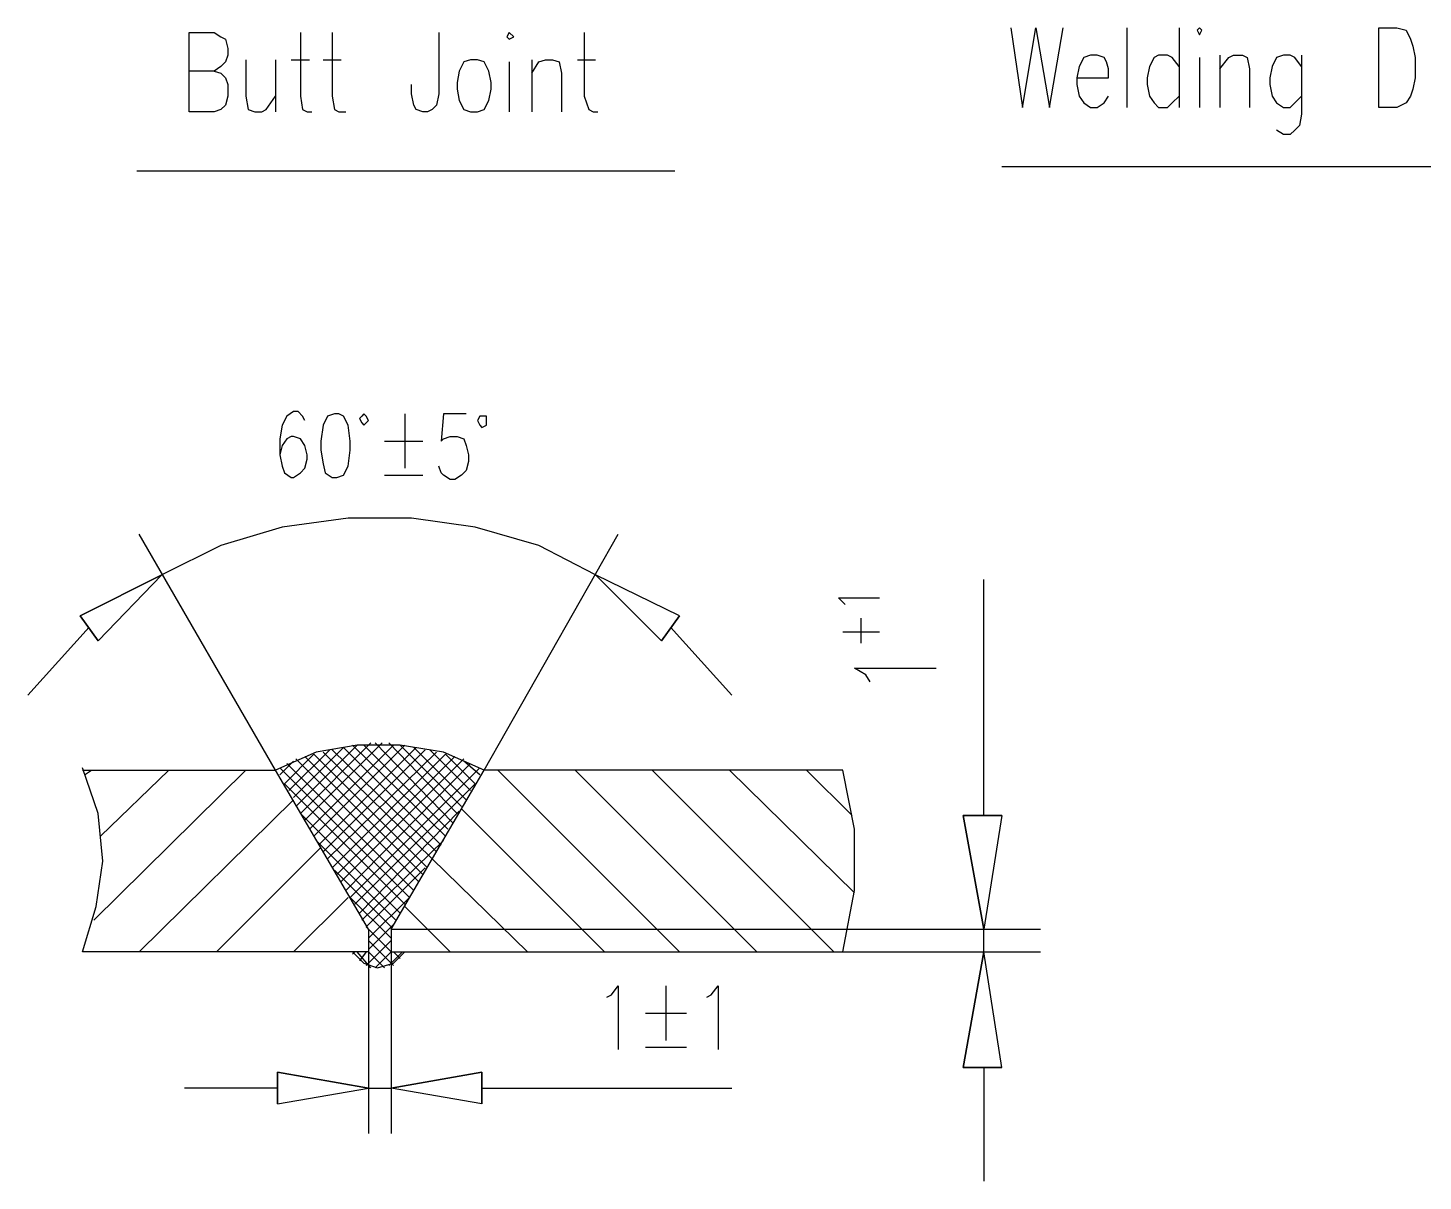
# Model space of a CAD drawing. Extents: x 0.28 to 3.47, y 0.29 to 4.81.
# Drawn here: x 2.5907 to 3.0003, y 2.2807 to 2.6193 of the extents above; entities that cross this region are included whole.
import ezdxf

# ---------------------------------------------------------------- set-up
doc = ezdxf.new("R2010")
doc.units = 0
doc.header["$MEASUREMENT"] = 0
doc.linetypes.add('AUSGEZOGEN', pattern=[0])
doc.layers.get('0').update_dxf_attribs({"linetype": 'AUSGEZOGEN'})

msp = doc.modelspace()

# ---------------------------------------------------------------- linework, layer by layer
for points in [[(2.638, 2.59467), (2.638, 2.618), (2.638, 2.618), (2.64533, 2.618), (2.64533, 2.618), (2.64733, 2.61667), (2.64733, 2.61667), (2.64867, 2.616), (2.64867, 2.616), (2.64933, 2.61333), (2.64933, 2.61333), (2.64933, 2.61133), (2.64933, 2.61133), (2.64867, 2.60933), (2.64867, 2.60933), (2.64733, 2.608), (2.64733, 2.608), (2.64533, 2.60667), (2.64533, 2.60667), (2.638, 2.60667)], [(2.67067, 2.618), (2.67067, 2.59933), (2.67067, 2.59933), (2.67133, 2.59533), (2.67133, 2.59533), (2.67267, 2.59467), (2.67267, 2.59467), (2.674, 2.59467)], [(2.68, 2.618), (2.68, 2.59933), (2.68, 2.59933), (2.68067, 2.59533), (2.68067, 2.59533), (2.682, 2.59467), (2.682, 2.59467), (2.684, 2.59467)], [(2.71133, 2.618), (2.71133, 2.6), (2.71133, 2.6), (2.71067, 2.59667), (2.71067, 2.59667), (2.70933, 2.59533), (2.70933, 2.59533), (2.708, 2.59467), (2.708, 2.59467), (2.70667, 2.59467), (2.70667, 2.59467), (2.70467, 2.59533), (2.70467, 2.59533), (2.704, 2.59667), (2.704, 2.59667), (2.70333, 2.6), (2.70333, 2.6), (2.70333, 2.60267)], [(2.73133, 2.61667), (2.732, 2.616), (2.732, 2.616), (2.73333, 2.61667), (2.73333, 2.61667), (2.732, 2.618), (2.732, 2.618), (2.73133, 2.61667), (2.73133, 2.61667)], [(2.754, 2.618), (2.754, 2.59933), (2.754, 2.59933), (2.75533, 2.59533), (2.75533, 2.59533), (2.75667, 2.59467), (2.75667, 2.59467), (2.758, 2.59467)], [(2.87933, 2.61933), (2.88267, 2.596), (2.88267, 2.596), (2.88667, 2.61933), (2.88667, 2.61933), (2.89067, 2.596), (2.89067, 2.596), (2.89467, 2.61933)], [(2.91333, 2.61933), (2.91333, 2.596)], [(2.92867, 2.61933), (2.92867, 2.596)], [(2.934, 2.61867), (2.93467, 2.61733), (2.93467, 2.61733), (2.93533, 2.61867), (2.93533, 2.61867), (2.93467, 2.61933), (2.93467, 2.61933), (2.934, 2.61867), (2.934, 2.61867)], [(2.98733, 2.596), (2.98733, 2.61933), (2.98733, 2.61933), (2.99267, 2.61933), (2.99267, 2.61933), (2.99533, 2.61867), (2.99533, 2.61867), (2.99667, 2.616), (2.99667, 2.616), (2.99733, 2.614), (2.99733, 2.614), (2.998, 2.61067), (2.998, 2.61067), (2.998, 2.60467), (2.998, 2.60467), (2.99733, 2.60133), (2.99733, 2.60133), (2.99667, 2.59933), (2.99667, 2.59933), (2.99533, 2.59733), (2.99533, 2.59733), (2.99267, 2.596), (2.99267, 2.596), (2.98733, 2.596), (2.98733, 2.596)], [(2.65467, 2.61), (2.65467, 2.59933), (2.65467, 2.59933), (2.65533, 2.59533), (2.65533, 2.59533), (2.65733, 2.59467), (2.65733, 2.59467), (2.65933, 2.59467), (2.65933, 2.59467), (2.66067, 2.59533), (2.66067, 2.59533), (2.66333, 2.59933)], [(2.66333, 2.61), (2.66333, 2.59467)], [(2.668, 2.61), (2.67333, 2.61)], [(2.67733, 2.61), (2.68267, 2.61)], [(2.72067, 2.61), (2.71867, 2.60933), (2.71867, 2.60933), (2.71733, 2.60667), (2.71733, 2.60667), (2.71667, 2.60333), (2.71667, 2.60333), (2.71667, 2.60133), (2.71667, 2.60133), (2.71733, 2.598), (2.71733, 2.598), (2.71867, 2.59533), (2.71867, 2.59533), (2.72067, 2.59467), (2.72067, 2.59467), (2.72267, 2.59467), (2.72267, 2.59467), (2.72467, 2.59533), (2.72467, 2.59533), (2.726, 2.598), (2.726, 2.598), (2.72667, 2.60133), (2.72667, 2.60133), (2.72667, 2.60333), (2.72667, 2.60333), (2.726, 2.60667), (2.726, 2.60667), (2.72467, 2.60933), (2.72467, 2.60933), (2.72267, 2.61), (2.72267, 2.61), (2.72067, 2.61), (2.72067, 2.61)], [(2.73867, 2.61), (2.73867, 2.59467)], [(2.73867, 2.606), (2.74067, 2.60933), (2.74067, 2.60933), (2.74267, 2.61), (2.74267, 2.61), (2.74467, 2.61), (2.74467, 2.61), (2.74667, 2.60933), (2.74667, 2.60933), (2.74733, 2.606), (2.74733, 2.606), (2.74733, 2.59467)], [(2.752, 2.61), (2.75733, 2.61)], [(2.89867, 2.60467), (2.908, 2.60467), (2.908, 2.60467), (2.908, 2.60733), (2.908, 2.60733), (2.90733, 2.60933), (2.90733, 2.60933), (2.90667, 2.61067), (2.90667, 2.61067), (2.90467, 2.61133), (2.90467, 2.61133), (2.90267, 2.61133), (2.90267, 2.61133), (2.90067, 2.61067), (2.90067, 2.61067), (2.89933, 2.608), (2.89933, 2.608), (2.89867, 2.60467), (2.89867, 2.60467), (2.89867, 2.60267), (2.89867, 2.60267), (2.89933, 2.59933), (2.89933, 2.59933), (2.90067, 2.59733), (2.90067, 2.59733), (2.90267, 2.596), (2.90267, 2.596), (2.90467, 2.596), (2.90467, 2.596), (2.90667, 2.59733), (2.90667, 2.59733), (2.908, 2.59933)], [(2.92867, 2.608), (2.92667, 2.61067), (2.92667, 2.61067), (2.92533, 2.61133), (2.92533, 2.61133), (2.92267, 2.61133), (2.92267, 2.61133), (2.92133, 2.61067), (2.92133, 2.61067), (2.92, 2.608), (2.92, 2.608), (2.91933, 2.60467), (2.91933, 2.60467), (2.91933, 2.60267), (2.91933, 2.60267), (2.92, 2.59933), (2.92, 2.59933), (2.92133, 2.59733), (2.92133, 2.59733), (2.92267, 2.596), (2.92267, 2.596), (2.92533, 2.596), (2.92533, 2.596), (2.92667, 2.59733), (2.92667, 2.59733), (2.92867, 2.59933)], [(2.93467, 2.61067), (2.93467, 2.596)], [(2.94067, 2.61133), (2.94067, 2.596)], [(2.94067, 2.60733), (2.94333, 2.61067), (2.94333, 2.61067), (2.94467, 2.61133), (2.94467, 2.61133), (2.94733, 2.61133), (2.94733, 2.61133), (2.94867, 2.61067), (2.94867, 2.61067), (2.94933, 2.60733), (2.94933, 2.60733), (2.94933, 2.596)], [(2.96467, 2.608), (2.96267, 2.61067), (2.96267, 2.61067), (2.96133, 2.61133), (2.96133, 2.61133), (2.95933, 2.61133), (2.95933, 2.61133), (2.95733, 2.61067), (2.95733, 2.61067), (2.956, 2.608), (2.956, 2.608), (2.95533, 2.60467), (2.95533, 2.60467), (2.95533, 2.60267), (2.95533, 2.60267), (2.956, 2.59933), (2.956, 2.59933), (2.95733, 2.59733), (2.95733, 2.59733), (2.95933, 2.596), (2.95933, 2.596), (2.96133, 2.596), (2.96133, 2.596), (2.96267, 2.59733), (2.96267, 2.59733), (2.96467, 2.59933)], [(2.96467, 2.61133), (2.96467, 2.594), (2.96467, 2.594), (2.964, 2.59067), (2.964, 2.59067), (2.96267, 2.58933), (2.96267, 2.58933), (2.96133, 2.588), (2.96133, 2.588), (2.95933, 2.588), (2.95933, 2.588), (2.95733, 2.58933)], [(2.64533, 2.60667), (2.64733, 2.606), (2.64733, 2.606), (2.64867, 2.60467), (2.64867, 2.60467), (2.64933, 2.60267), (2.64933, 2.60267), (2.64933, 2.59933), (2.64933, 2.59933), (2.64867, 2.59667), (2.64867, 2.59667), (2.64733, 2.59533), (2.64733, 2.59533), (2.64533, 2.59467), (2.64533, 2.59467), (2.638, 2.59467)], [(2.732, 2.60933), (2.732, 2.59467)], [(2.62267, 2.57733), (2.78067, 2.57733)], [(2.87667, 2.57867), (3.406, 2.57867)], [(2.672, 2.504), (2.67133, 2.50533), (2.67133, 2.50533), (2.67, 2.50667), (2.67, 2.50667), (2.66867, 2.50667), (2.66867, 2.50667), (2.66667, 2.50533), (2.66667, 2.50533), (2.66533, 2.50267), (2.66533, 2.50267), (2.66467, 2.49867), (2.66467, 2.49867), (2.66467, 2.494), (2.66467, 2.494), (2.66533, 2.49067), (2.66533, 2.49067), (2.666, 2.48867), (2.666, 2.48867), (2.668, 2.48733), (2.668, 2.48733), (2.66867, 2.48733), (2.66867, 2.48733), (2.67067, 2.48867), (2.67067, 2.48867), (2.672, 2.49), (2.672, 2.49), (2.67267, 2.49267), (2.67267, 2.49267), (2.67267, 2.494), (2.67267, 2.494), (2.672, 2.49667), (2.672, 2.49667), (2.67067, 2.49867), (2.67067, 2.49867), (2.66867, 2.49933), (2.66867, 2.49933), (2.668, 2.49933), (2.668, 2.49933), (2.66667, 2.49867), (2.66667, 2.49867), (2.66533, 2.49667), (2.66533, 2.49667), (2.66467, 2.494)], [(2.68067, 2.506), (2.67867, 2.50533), (2.67867, 2.50533), (2.67733, 2.50267), (2.67733, 2.50267), (2.67667, 2.498), (2.67667, 2.498), (2.67667, 2.49533), (2.67667, 2.49533), (2.67733, 2.49133), (2.67733, 2.49133), (2.678, 2.48867), (2.678, 2.48867), (2.68, 2.48733), (2.68, 2.48733), (2.68133, 2.48733), (2.68133, 2.48733), (2.68333, 2.488), (2.68333, 2.488), (2.68467, 2.49067), (2.68467, 2.49067), (2.68533, 2.49533), (2.68533, 2.49533), (2.68533, 2.498), (2.68533, 2.498), (2.68467, 2.50267), (2.68467, 2.50267), (2.68333, 2.50533), (2.68333, 2.50533), (2.682, 2.506), (2.682, 2.506), (2.68067, 2.506), (2.68067, 2.506)], [(2.69067, 2.504), (2.69, 2.50533), (2.69, 2.50533), (2.68933, 2.506), (2.68933, 2.506), (2.68867, 2.50533), (2.68867, 2.50533), (2.688, 2.50467), (2.688, 2.50467), (2.68867, 2.50333), (2.68867, 2.50333), (2.68933, 2.50267), (2.68933, 2.50267), (2.69, 2.50333), (2.69, 2.50333), (2.69067, 2.504), (2.69067, 2.504)], [(2.70133, 2.506), (2.70133, 2.49)], [(2.71933, 2.506), (2.71267, 2.506), (2.71267, 2.506), (2.712, 2.498), (2.712, 2.498), (2.71267, 2.49867), (2.71267, 2.49867), (2.71467, 2.49933), (2.71467, 2.49933), (2.71667, 2.49933), (2.71667, 2.49933), (2.71867, 2.49867), (2.71867, 2.49867), (2.71933, 2.49667), (2.71933, 2.49667), (2.72, 2.494), (2.72, 2.494), (2.72, 2.492), (2.72, 2.492), (2.71933, 2.48933), (2.71933, 2.48933), (2.718, 2.488), (2.718, 2.488), (2.716, 2.48667), (2.716, 2.48667), (2.71467, 2.48667), (2.71467, 2.48667), (2.71267, 2.488), (2.71267, 2.488), (2.712, 2.48867), (2.712, 2.48867), (2.71133, 2.49067)], [(2.72533, 2.504), (2.72533, 2.50533), (2.72533, 2.50533), (2.724, 2.50533), (2.724, 2.50533), (2.72333, 2.50533), (2.72333, 2.50533), (2.72267, 2.504), (2.72267, 2.504), (2.72333, 2.50267), (2.72333, 2.50267), (2.724, 2.502), (2.724, 2.502), (2.72533, 2.50267), (2.72533, 2.50267), (2.72533, 2.504), (2.72533, 2.504)], [(2.69533, 2.498), (2.70667, 2.498)], [(2.69533, 2.488), (2.70667, 2.488)], [(2.75733, 2.45867), (2.74067, 2.46733), (2.74067, 2.46733), (2.722, 2.47267), (2.722, 2.47267), (2.70333, 2.47533), (2.70333, 2.47533), (2.68467, 2.47533), (2.68467, 2.47533), (2.66533, 2.47267), (2.66533, 2.47267), (2.64733, 2.46733), (2.64733, 2.46733), (2.63, 2.45867)], [(2.66333, 2.40133), (2.62333, 2.47067)], [(2.72467, 2.40133), (2.764, 2.47067)], [(2.606, 2.44667), (2.61133, 2.43933), (2.606, 2.44667), (2.61133, 2.43933), (2.63, 2.45867), (2.606, 2.44667), (2.63, 2.45867), (2.606, 2.44667), (2.606, 2.44667)], [(2.77667, 2.43933), (2.782, 2.44667), (2.77667, 2.43933), (2.782, 2.44667), (2.75733, 2.45867), (2.77667, 2.43933), (2.75733, 2.45867), (2.77667, 2.43933), (2.77667, 2.43933)], [(2.87133, 2.388), (2.87133, 2.45733)], [(2.83067, 2.45), (2.83, 2.45067), (2.83, 2.45067), (2.82867, 2.452), (2.82867, 2.452), (2.84067, 2.452)], [(2.83533, 2.43867), (2.83533, 2.446)], [(2.60867, 2.44333), (2.59067, 2.42333)], [(2.79733, 2.42333), (2.77933, 2.44333)], [(2.83, 2.442), (2.84067, 2.442)], [(2.838, 2.42733), (2.83667, 2.42933), (2.83667, 2.42933), (2.83333, 2.43133), (2.83333, 2.43133), (2.85733, 2.43133)], [(2.69133, 2.40933), (2.67067, 2.38867)], [(2.69467, 2.40933), (2.672, 2.38667)], [(2.71533, 2.386), (2.69267, 2.40933)], [(2.71667, 2.38867), (2.69667, 2.40933)], [(2.72467, 2.40133), (2.71267, 2.40667), (2.71267, 2.40667), (2.7, 2.40867), (2.7, 2.40867), (2.68733, 2.40867), (2.68733, 2.40867), (2.67533, 2.40667), (2.67533, 2.40667), (2.66333, 2.40133)], [(2.67467, 2.406), (2.666, 2.39733)], [(2.67933, 2.40733), (2.66733, 2.39533)], [(2.68333, 2.408), (2.66867, 2.39333)], [(2.68733, 2.40867), (2.66933, 2.39067)], [(2.70667, 2.37067), (2.672, 2.40533)], [(2.698, 2.40867), (2.67333, 2.384)], [(2.70133, 2.40867), (2.67467, 2.382)], [(2.708, 2.37267), (2.67467, 2.406)], [(2.70467, 2.408), (2.676, 2.37933)], [(2.70733, 2.40733), (2.67733, 2.37733)], [(2.70933, 2.37533), (2.67733, 2.40667)], [(2.71067, 2.40667), (2.67867, 2.37533)], [(2.71067, 2.37733), (2.68, 2.40733)], [(2.71333, 2.406), (2.68, 2.37267)], [(2.716, 2.40533), (2.68133, 2.37067)], [(2.712, 2.37933), (2.68333, 2.408)], [(2.71333, 2.382), (2.686, 2.40867)], [(2.714, 2.384), (2.68933, 2.40867)], [(2.718, 2.39067), (2.7, 2.40867)], [(2.71933, 2.39267), (2.704, 2.408)], [(2.72067, 2.39533), (2.70867, 2.40733)], [(2.722, 2.39733), (2.71333, 2.406)], [(2.60667, 2.348), (2.61067, 2.36133), (2.61067, 2.36133), (2.61267, 2.37467), (2.61267, 2.37467), (2.61133, 2.38867), (2.61133, 2.38867), (2.60667, 2.402)], [(2.60667, 2.40133), (2.66333, 2.40133)], [(2.60733, 2.4), (2.60933, 2.40133)], [(2.61, 2.35733), (2.65467, 2.40133)], [(2.612, 2.382), (2.632, 2.40133)], [(2.69067, 2.35467), (2.66333, 2.40133)], [(2.66867, 2.404), (2.66467, 2.4)], [(2.70267, 2.364), (2.66467, 2.402)], [(2.704, 2.366), (2.66667, 2.40333)], [(2.70533, 2.36867), (2.66933, 2.40467)], [(2.71867, 2.40467), (2.68267, 2.36867)], [(2.72067, 2.40333), (2.684, 2.366)], [(2.72333, 2.402), (2.68533, 2.364)], [(2.69733, 2.35467), (2.72467, 2.40133)], [(2.72333, 2.4), (2.71867, 2.404)], [(2.83, 2.40133), (2.72467, 2.40133)], [(2.782, 2.348), (2.72867, 2.40133)], [(2.80467, 2.348), (2.75133, 2.40133)], [(2.82733, 2.348), (2.774, 2.40133)], [(2.83333, 2.36533), (2.79667, 2.40133)], [(2.83267, 2.388), (2.81933, 2.40133)], [(2.83, 2.348), (2.83333, 2.366), (2.83333, 2.366), (2.83333, 2.384), (2.83333, 2.384), (2.83, 2.40133)], [(2.70133, 2.362), (2.666, 2.39733)], [(2.722, 2.39733), (2.68667, 2.362)], [(2.62333, 2.348), (2.66867, 2.39267)], [(2.7, 2.35933), (2.67067, 2.38867)], [(2.71733, 2.38933), (2.688, 2.35933)], [(2.76, 2.348), (2.718, 2.39)], [(2.86533, 2.388), (2.87667, 2.388), (2.86533, 2.388), (2.87667, 2.388), (2.87133, 2.35467), (2.86533, 2.388), (2.87133, 2.35467), (2.86533, 2.388), (2.86533, 2.388)], [(2.69867, 2.35733), (2.67533, 2.38067)], [(2.71267, 2.38067), (2.68867, 2.35733)], [(2.646, 2.348), (2.67667, 2.37867)], [(2.69733, 2.35533), (2.68067, 2.372)], [(2.70733, 2.37267), (2.69, 2.35533)], [(2.73733, 2.348), (2.70933, 2.37533)], [(2.66867, 2.348), (2.68467, 2.364)], [(2.69733, 2.352), (2.68533, 2.364)], [(2.70267, 2.364), (2.69067, 2.352)], [(2.71467, 2.348), (2.70133, 2.36133)], [(2.698, 2.356), (2.69067, 2.34867)], [(2.69733, 2.348), (2.69, 2.35533)], [(2.69067, 2.35467), (2.69067, 2.348)], [(2.69733, 2.35467), (2.888, 2.35467)], [(2.69733, 2.35467), (2.69733, 2.348)], [(2.87133, 2.348), (2.87133, 2.35467)], [(2.69067, 2.348), (2.60667, 2.348)], [(2.686, 2.348), (2.68933, 2.34467), (2.68933, 2.34467), (2.69333, 2.34333), (2.69333, 2.34333), (2.698, 2.34467), (2.698, 2.34467), (2.70133, 2.348)], [(2.68667, 2.348), (2.686, 2.34733)], [(2.69133, 2.34333), (2.68733, 2.348)], [(2.69, 2.348), (2.688, 2.34533)], [(2.69733, 2.35133), (2.69, 2.344)], [(2.698, 2.344), (2.69067, 2.35133)], [(2.69533, 2.34333), (2.69067, 2.348)], [(2.69067, 2.348), (2.69067, 2.29467)], [(2.69733, 2.348), (2.69267, 2.34333)], [(2.70067, 2.348), (2.69667, 2.344)], [(2.69733, 2.348), (2.69733, 2.29467)], [(2.69733, 2.348), (2.888, 2.348)], [(2.69733, 2.348), (2.83, 2.348)], [(2.7, 2.346), (2.698, 2.348)], [(2.70133, 2.348), (2.702, 2.348)], [(2.86533, 2.314), (2.87667, 2.314), (2.86533, 2.314), (2.87667, 2.314), (2.87133, 2.348), (2.86533, 2.314), (2.87133, 2.348), (2.86533, 2.314), (2.86533, 2.314)], [(2.76067, 2.33467), (2.762, 2.33533), (2.762, 2.33533), (2.764, 2.338), (2.764, 2.338), (2.764, 2.31933)], [(2.778, 2.338), (2.778, 2.322)], [(2.79, 2.33467), (2.79133, 2.33533), (2.79133, 2.33533), (2.79333, 2.338), (2.79333, 2.338), (2.79333, 2.31933)], [(2.772, 2.33), (2.784, 2.33)], [(2.772, 2.32), (2.784, 2.32)], [(2.664, 2.31267), (2.664, 2.30333), (2.664, 2.31267), (2.664, 2.30333), (2.69067, 2.308), (2.664, 2.31267), (2.69067, 2.308), (2.664, 2.31267), (2.664, 2.31267)], [(2.724, 2.31267), (2.724, 2.30333), (2.724, 2.31267), (2.724, 2.30333), (2.69733, 2.308), (2.724, 2.31267), (2.69733, 2.308), (2.724, 2.31267), (2.724, 2.31267)], [(2.87133, 2.314), (2.87133, 2.28067)], [(2.664, 2.308), (2.63667, 2.308)], [(2.69067, 2.308), (2.69733, 2.308)], [(2.724, 2.308), (2.79733, 2.308)]]:
    msp.add_lwpolyline(points)

doc.saveas('drawing.dxf')
